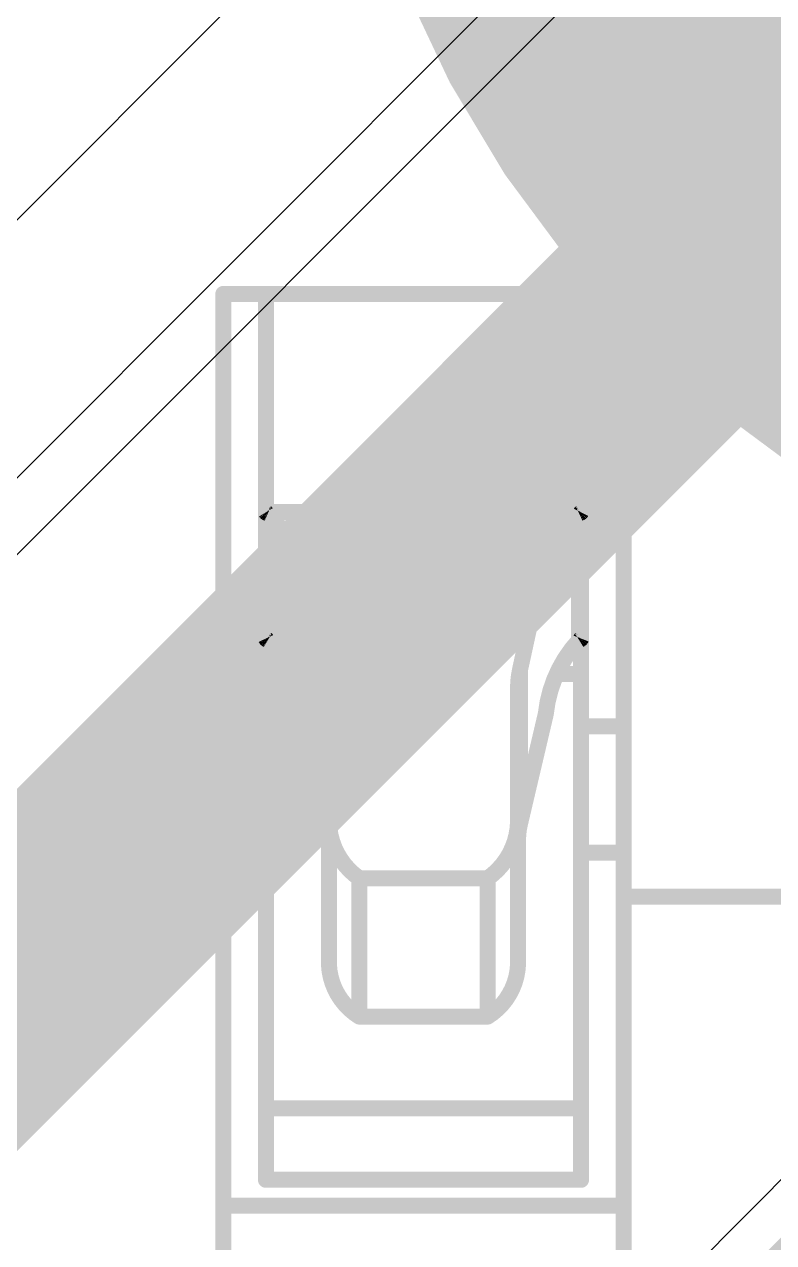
# Model space of a CAD drawing. Header units: inches. Extents: x -6 to 5433, y -4 to 5447.
# Drawn here: x 19.058 to 19.653, y 26.646 to 27.612 of the extents above; entities that cross this region are included whole.
import ezdxf

# ---------------------------------------------------------------- set-up
doc = ezdxf.new("R2010")
doc.units = ezdxf.units.IN
for name, color, linetype in [('Bottom Layer', 5, 'Continuous'), ('Ground', 16, 'Continuous'), ('Mechanical 4', 56, 'Continuous'), ('Top Solder', 216, 'Continuous')]:
    doc.layers.add(name, color=color, linetype=linetype)

# ---------------------------------------------------------------- blocks, each defined once
blk = doc.blocks.new('TL3340AF160QG_33')
at = {"layer": 'Top Solder'}
blk.add_line((0.7722387399999999, 1.95276216), (-5441.50524092, 5436.595934), dxfattribs=at)
blk = doc.blocks.new('WQFN_30_EP_2_5_4_5__43')
at = {"layer": 'Top Solder'}
for p in [(1.03027734, -1.94596512), (0.6841413799999999, -2.49757184)]:
    blk.add_line(p, (-5421.17972658, -5430.60739378), dxfattribs=at)

msp = doc.modelspace()

# ---------------------------------------------------------------- linework, layer by layer
at = {"layer": 'Bottom Layer'}
msp.add_lwpolyline([(20.88138064, 27.97254248, 0.2794, 0.2794, -0.9999999999999999), (19.43358064, 27.97254248, 0.2794, 0.2794, 0)], format="xyseb", dxfattribs=at)
at = {"layer": 'Ground'}
msp.add_line((21.34827836, 29.48724862), (18.32078886, 26.45975658), dxfattribs=at)
for points in [[(18.4855993, 26.29494614, 0.2032, 0.2032, 0), (21.5130888, 29.32243564, 0.2032, 0.2032, 0)], [(19.56059842, 26.40823014, 0.2032, 0.2032, 0), (21.77231358, 28.6199453, 0.2032, 0.2032, 0)]]:
    msp.add_lwpolyline(points, format="xyseb", dxfattribs=at)
at = {"layer": 'Mechanical 4'}
for points in [[(19.2161541, 27.39794622, 0.0127, 0.0127, 0), (19.5336541, 27.39794622, 0.0127, 0.0127, 0)], [(19.2161541, 26.5149457, 0.0127, 0.0127, 0), (19.2161541, 27.39794622, 0.0127, 0.0127, 0)], [(19.24990562, 26.69548128, 0.0127, 0.0127, 0), (19.24990562, 27.39794622, 0.0127, 0.0127, 0)], [(19.49990512, 26.69548128, 0.0127, 0.0127, 0), (19.49990512, 27.39794622, 0.0127, 0.0127, 0)], [(19.5336541, 26.5149457, 0.0127, 0.0127, 0), (19.5336541, 27.39794622, 0.0127, 0.0127, 0)], [(19.2499996, 27.224609, 0.0127, 0.0127, -0.03260548548673945), (19.24990308, 27.22474616, 0.0127, 0.0127, 0)], [(19.24990562, 27.22494682, 0.0127, 0.0127, 0), (19.49990512, 27.22494682, 0.0127, 0.0127, 0)], [(19.25007072, 27.22453788, 0.0127, 0.0127, -0.0282875940772214), (19.25000214, 27.224609, 0.0127, 0.0127, 0)], [(19.2501647, 27.22445914, 0.0127, 0.0127, -0.02675080192498933), (19.25007072, 27.22453788, 0.0127, 0.0127, 0)], [(19.25028916, 27.22437278, 0.0127, 0.0127, -0.02199381136069737), (19.2501647, 27.22445914, 0.0127, 0.0127, 0)], [(19.2504568, 27.22427626, 0.0127, 0.0127, -0.01668692776357022), (19.25028916, 27.22437278, 0.0127, 0.0127, 0)], [(19.25066, 27.22416958, 0.0127, 0.0127, -0.009375562077145636), (19.25045426, 27.22427626, 0.0127, 0.0127, 0)], [(19.25089876, 27.22405528, 0.0127, 0.0127, -0.005205298975739643), (19.25066, 27.22416704, 0.0127, 0.0127, 0)], [(19.25089876, 27.22405528, 0.0127, 0.0127, 0), (19.2511553, 27.2239359, 0.0127, 0.0127, 0)], [(19.2511553, 27.2239359, 0.0127, 0.0127, 0), (19.25142454, 27.22381652, 0.0127, 0.0127, 0)], [(19.25142454, 27.12343572, 0.0127, 0.0127, 0), (19.25142454, 27.22381652, 0.0127, 0.0127, 0)], [(19.25142454, 27.22381652, 0.0127, 0.0127, -0.1798941776662689), (19.29053292, 27.13571154, 0.0127, 0.0127, 0)], [(19.45927782, 27.13571154, 0.0127, 0.0127, -0.1798941776662689), (19.4983862, 27.22381652, 0.0127, 0.0127, 0)], [(19.4983862, 27.22381652, 0.0127, 0.0127, 0), (19.49889674, 27.22405274, 0.0127, 0.0127, 0)], [(19.4983862, 27.12343572, 0.0127, 0.0127, 0), (19.4983862, 27.22381652, 0.0127, 0.0127, 0)], [(19.49889674, 27.22405274, 0.0127, 0.0127, 0), (19.49913296, 27.2241645, 0.0127, 0.0127, 0)], [(19.49934378, 27.22427118, 0.0127, 0.0127, -0.007070259562371789), (19.49913296, 27.2241645, 0.0127, 0.0127, 0)], [(19.49951904, 27.22437024, 0.0127, 0.0127, -0.01220881842348069), (19.49934124, 27.22427118, 0.0127, 0.0127, 0)], [(19.49966128, 27.22446168, 0.0127, 0.0127, -0.02261982989244108), (19.49952158, 27.22437024, 0.0127, 0.0127, 0)], [(19.4997578, 27.22454042, 0.0127, 0.0127, -0.03188108950165384), (19.49965874, 27.22446168, 0.0127, 0.0127, 0)], [(19.49982384, 27.22461408, 0.0127, 0.0127, -0.03744577967501337), (19.4997578, 27.22454042, 0.0127, 0.0127, 0)], [(19.49986956, 27.22468012, 0.0127, 0.0127, -0.03268866420336872), (19.49982384, 27.22461154, 0.0127, 0.0127, 0)], [(19.49990258, 27.22474616, 0.0127, 0.0127, -0.01323434477442602), (19.49986702, 27.22468012, 0.0127, 0.0127, 0)], [(19.29053292, 27.13571154, 0.0127, 0.0127, 0), (19.45927782, 27.13571154, 0.0127, 0.0127, 0)], [(19.29053292, 27.13571154, 0.0127, 0.0127, 0), (19.2983866, 27.0996156, 0.0127, 0.0127, 0)], [(19.45142414, 27.0996156, 0.0127, 0.0127, 0), (19.45927782, 27.13571154, 0.0127, 0.0127, 0)], [(19.25000214, 27.1244949, 0.0127, 0.0127, -0.02859692926964293), (19.24990308, 27.12467778, 0.0127, 0.0127, 0)], [(19.2501647, 27.12429678, 0.0127, 0.0127, -0.05432141863867923), (19.25000468, 27.12449744, 0.0127, 0.0127, 0)], [(19.25028916, 27.1241774, 0.0127, 0.0127, -0.02338615137215273), (19.2501647, 27.12429424, 0.0127, 0.0127, 0)], [(19.25045426, 27.12405294, 0.0127, 0.0127, -0.01856230609774536), (19.25028916, 27.12417994, 0.0127, 0.0127, 0)], [(19.25066, 27.12390816, 0.0127, 0.0127, -0.01073692512704486), (19.25045426, 27.1240504, 0.0127, 0.0127, 0)], [(19.25089876, 27.12375576, 0.0127, 0.0127, -0.006054830986266861), (19.25066254, 27.12390816, 0.0127, 0.0127, 0)], [(19.25089876, 27.1237583, 0.0127, 0.0127, 0), (19.2511553, 27.12359828, 0.0127, 0.0127, 0)], [(19.2511553, 27.12359828, 0.0127, 0.0127, 0), (19.25142454, 27.12343572, 0.0127, 0.0127, 0)], [(19.25142454, 27.12343826, 0.0127, 0.0127, -0.1625908253546253), (19.27786594, 27.0649446, 0.0127, 0.0127, 0)], [(19.4719448, 27.0649446, 0.0127, 0.0127, -0.1625908253546254), (19.4983862, 27.12343826, 0.0127, 0.0127, 0)], [(19.4983862, 27.12343572, 0.0127, 0.0127, 0), (19.49889674, 27.12375322, 0.0127, 0.0127, 0)], [(19.49913296, 27.12390308, 0.0127, 0.0127, -0.0048206143812948), (19.49889674, 27.12375322, 0.0127, 0.0127, 0)], [(19.49934124, 27.12404532, 0.0127, 0.0127, -0.008119958930559744), (19.49913042, 27.12390308, 0.0127, 0.0127, 0)], [(19.49951904, 27.12418248, 0.0127, 0.0127, -0.0137291384438166), (19.49934124, 27.12404786, 0.0127, 0.0127, 0)], [(19.49965874, 27.12429932, 0.0127, 0.0127, -0.02446216599593952), (19.49952158, 27.12417994, 0.0127, 0.0127, 0)], [(19.4997578, 27.124406, 0.0127, 0.0127, -0.03231853515102139), (19.49965874, 27.12429932, 0.0127, 0.0127, 0)], [(19.49982384, 27.12450252, 0.0127, 0.0127, -0.03504147998906736), (19.4997578, 27.124406, 0.0127, 0.0127, 0)], [(19.49986956, 27.12459142, 0.0127, 0.0127, -0.02840446138821891), (19.49982384, 27.12450252, 0.0127, 0.0127, 0)], [(19.49990512, 27.12467524, 0.0127, 0.0127, -0.01102179309789766), (19.49986956, 27.12458888, 0.0127, 0.0127, 0)], [(19.2983866, 26.9776575, 0.0127, 0.0127, 0), (19.2983866, 27.0996156, 0.0127, 0.0127, 0)], [(19.2983866, 27.0996156, 0.0127, 0.0127, -0.05365795323520316), (19.29990552, 27.085544, 0.0127, 0.0127, 0)], [(19.44990522, 27.085544, 0.0127, 0.0127, -0.05365795323520318), (19.45142414, 27.0996156, 0.0127, 0.0127, 0)], [(19.45142414, 26.9776575, 0.0127, 0.0127, 0), (19.45142414, 27.0996156, 0.0127, 0.0127, 0)], [(19.24990562, 27.09661078, 0.0127, 0.0127, 0), (19.268567, 27.09661078, 0.0127, 0.0127, 0)], [(19.48124374, 27.09661078, 0.0127, 0.0127, 0), (19.49990512, 27.09661078, 0.0127, 0.0127, 0)], [(19.29990552, 26.86619468, 0.0127, 0.0127, 0), (19.29990552, 27.085544, 0.0127, 0.0127, 0)], [(19.44990522, 26.86619468, 0.0127, 0.0127, 0), (19.44990522, 27.085544, 0.0127, 0.0127, 0)], [(19.2778634, 27.06494714, 0.0127, 0.0127, 0), (19.2983866, 26.9776575, 0.0127, 0.0127, 0)], [(19.45142414, 26.9776575, 0.0127, 0.0127, 0), (19.4719448, 27.06494714, 0.0127, 0.0127, 0)], [(19.2161541, 27.05494462, 0.0127, 0.0127, 0), (19.24990562, 27.05494462, 0.0127, 0.0127, 0)], [(19.49990512, 27.05494462, 0.0127, 0.0127, 0), (19.5336541, 27.05494462, 0.0127, 0.0127, 0)], [(19.2983866, 26.9776575, 0.0127, 0.0127, -0.05786387190151768), (19.29990552, 26.96463492, 0.0127, 0.0127, 0)], [(19.3239136, 26.93460704, 0.0127, 0.0127, -0.2374801051855862), (19.29990552, 26.97917896, 0.0127, 0.0127, 0)], [(19.44990522, 26.97917896, 0.0127, 0.0127, -0.2374801051860468), (19.42589714, 26.93460704, 0.0127, 0.0127, 0)], [(19.44990522, 26.96463492, 0.0127, 0.0127, -0.05786387190108001), (19.45142414, 26.9776575, 0.0127, 0.0127, 0)], [(19.2161541, 26.95494482, 0.0127, 0.0127, 0), (19.24990562, 26.95494482, 0.0127, 0.0127, 0)], [(19.49990512, 26.95494482, 0.0127, 0.0127, 0), (19.5336541, 26.95494482, 0.0127, 0.0127, 0)], [(19.32391614, 26.93460704, 0.0127, 0.0127, 0), (19.4258946, 26.93460704, 0.0127, 0.0127, 0)], [(19.32391614, 26.82494508, 0.0127, 0.0127, 0), (19.32391614, 26.93460704, 0.0127, 0.0127, 0)], [(19.4258946, 26.82494508, 0.0127, 0.0127, 0), (19.4258946, 26.93460704, 0.0127, 0.0127, 0)], [(18.8986541, 26.91994615999999, 0.0127, 0.0127, 0), (19.2161541, 26.91994615999999, 0.0127, 0.0127, 0)], [(19.5336541, 26.91994615999999, 0.0127, 0.0127, 0), (19.8511541, 26.91994615999999, 0.0127, 0.0127, 0)], [(19.3239136, 26.82494762, 0.0127, 0.0127, -0.2473774779348601), (19.29990552, 26.86619722, 0.0127, 0.0127, 0)], [(19.44990522, 26.86619722, 0.0127, 0.0127, -0.2473774779353234), (19.42589714, 26.82494762, 0.0127, 0.0127, 0)], [(19.32391614, 26.82494508, 0.0127, 0.0127, 0), (19.4258946, 26.82494508, 0.0127, 0.0127, 0)], [(19.24990562, 26.75215376, 0.0127, 0.0127, 0), (19.49990512, 26.75215376, 0.0127, 0.0127, 0)], [(19.24990562, 26.69548128, 0.0127, 0.0127, 0), (19.49990512, 26.69548128, 0.0127, 0.0127, 0)], [(19.2161541, 26.67494538, 0.0127, 0.0127, 0), (19.5336541, 26.67494538, 0.0127, 0.0127, 0)]]:
    msp.add_lwpolyline(points, format="xyseb", dxfattribs=at)
for points in [[(19.2129791, 27.39794622, 0.00635, 0.00635, 1), (19.2193291, 27.39794622, 0.00635, 0.00635, 1)], [(19.2129791, 27.39794622, 0.00635, 0.00635, 1), (19.2193291, 27.39794622, 0.00635, 0.00635, 1)], [(19.24673062, 27.39794622, 0.00635, 0.00635, 1), (19.25308062, 27.39794622, 0.00635, 0.00635, 1)], [(19.49673012, 27.39794622, 0.00635, 0.00635, 1), (19.50308012, 27.39794622, 0.00635, 0.00635, 1)], [(19.5304791, 27.39794622, 0.00635, 0.00635, 1), (19.5368291, 27.39794622, 0.00635, 0.00635, 1)], [(19.5304791, 27.39794622, 0.00635, 0.00635, 1), (19.5368291, 27.39794622, 0.00635, 0.00635, 1)], [(19.24672808, 27.22474616, 0.00635, 0.00635, 1), (19.25307808, 27.22474616, 0.00635, 0.00635, 1)], [(19.24673062, 27.22494682, 0.00635, 0.00635, 1), (19.25308062, 27.22494682, 0.00635, 0.00635, 1)], [(19.2468246, 27.224609, 0.00635, 0.00635, 1), (19.2531746, 27.224609, 0.00635, 0.00635, 1)], [(19.24682714, 27.224609, 0.00635, 0.00635, 1), (19.25317714, 27.224609, 0.00635, 0.00635, 1)], [(19.24689572, 27.22453788, 0.00635, 0.00635, 1), (19.25324572, 27.22453788, 0.00635, 0.00635, 1)], [(19.24689572, 27.22453788, 0.00635, 0.00635, 1), (19.25324572, 27.22453788, 0.00635, 0.00635, 1)], [(19.2469897, 27.22445914, 0.00635, 0.00635, 1), (19.2533397, 27.22445914, 0.00635, 0.00635, 1)], [(19.2469897, 27.22445914, 0.00635, 0.00635, 1), (19.2533397, 27.22445914, 0.00635, 0.00635, 1)], [(19.24711416, 27.22437278, 0.00635, 0.00635, 1), (19.25346416, 27.22437278, 0.00635, 0.00635, 1)], [(19.24711416, 27.22437278, 0.00635, 0.00635, 1), (19.25346416, 27.22437278, 0.00635, 0.00635, 1)], [(19.24727926, 27.22427626, 0.00635, 0.00635, 1), (19.25362926, 27.22427626, 0.00635, 0.00635, 1)], [(19.2472818, 27.22427626, 0.00635, 0.00635, 1), (19.2536318, 27.22427626, 0.00635, 0.00635, 1)], [(19.247485, 27.22416958, 0.00635, 0.00635, 1), (19.253835, 27.22416958, 0.00635, 0.00635, 1)], [(19.247485, 27.22416704, 0.00635, 0.00635, 1), (19.253835, 27.22416704, 0.00635, 0.00635, 1)], [(19.24772376, 27.22405528, 0.00635, 0.00635, 1), (19.25407376, 27.22405528, 0.00635, 0.00635, 1)], [(19.24772376, 27.22405528, 0.00635, 0.00635, 1), (19.25407376, 27.22405528, 0.00635, 0.00635, 1)], [(19.2479803, 27.2239359, 0.00635, 0.00635, 1), (19.2543303, 27.2239359, 0.00635, 0.00635, 1)], [(19.2479803, 27.2239359, 0.00635, 0.00635, 1), (19.2543303, 27.2239359, 0.00635, 0.00635, 1)], [(19.24824954, 27.22381652, 0.00635, 0.00635, 1), (19.25459954, 27.22381652, 0.00635, 0.00635, 1)], [(19.24824954, 27.22381652, 0.00635, 0.00635, 1), (19.25459954, 27.22381652, 0.00635, 0.00635, 1)], [(19.24824954, 27.22381652, 0.00635, 0.00635, 1), (19.25459954, 27.22381652, 0.00635, 0.00635, 1)], [(19.4952112, 27.22381652, 0.00635, 0.00635, 1), (19.5015612, 27.22381652, 0.00635, 0.00635, 1)], [(19.4952112, 27.22381652, 0.00635, 0.00635, 1), (19.5015612, 27.22381652, 0.00635, 0.00635, 1)], [(19.4952112, 27.22381652, 0.00635, 0.00635, 1), (19.5015612, 27.22381652, 0.00635, 0.00635, 1)], [(19.49572174, 27.22405274, 0.00635, 0.00635, 1), (19.50207174, 27.22405274, 0.00635, 0.00635, 1)], [(19.49572174, 27.22405274, 0.00635, 0.00635, 1), (19.50207174, 27.22405274, 0.00635, 0.00635, 1)], [(19.49595796, 27.2241645, 0.00635, 0.00635, 1), (19.50230796, 27.2241645, 0.00635, 0.00635, 1)], [(19.49595796, 27.2241645, 0.00635, 0.00635, 1), (19.50230796, 27.2241645, 0.00635, 0.00635, 1)], [(19.49616624, 27.22427118, 0.00635, 0.00635, 1), (19.50251624, 27.22427118, 0.00635, 0.00635, 1)], [(19.49616878, 27.22427118, 0.00635, 0.00635, 1), (19.50251878, 27.22427118, 0.00635, 0.00635, 1)], [(19.49634404, 27.22437024, 0.00635, 0.00635, 1), (19.50269404, 27.22437024, 0.00635, 0.00635, 1)], [(19.49634658, 27.22437024, 0.00635, 0.00635, 1), (19.50269658, 27.22437024, 0.00635, 0.00635, 1)], [(19.49648374, 27.22446168, 0.00635, 0.00635, 1), (19.50283374, 27.22446168, 0.00635, 0.00635, 1)], [(19.49648628, 27.22446168, 0.00635, 0.00635, 1), (19.50283628, 27.22446168, 0.00635, 0.00635, 1)], [(19.4965828, 27.22454042, 0.00635, 0.00635, 1), (19.5029328, 27.22454042, 0.00635, 0.00635, 1)], [(19.4965828, 27.22454042, 0.00635, 0.00635, 1), (19.5029328, 27.22454042, 0.00635, 0.00635, 1)], [(19.49664884, 27.22461408, 0.00635, 0.00635, 1), (19.50299884, 27.22461408, 0.00635, 0.00635, 1)], [(19.49664884, 27.22461154, 0.00635, 0.00635, 1), (19.50299884, 27.22461154, 0.00635, 0.00635, 1)], [(19.49669202, 27.22468012, 0.00635, 0.00635, 1), (19.50304202, 27.22468012, 0.00635, 0.00635, 1)], [(19.49669456, 27.22468012, 0.00635, 0.00635, 1), (19.50304456, 27.22468012, 0.00635, 0.00635, 1)], [(19.49672758, 27.22474616, 0.00635, 0.00635, 1), (19.50307758, 27.22474616, 0.00635, 0.00635, 1)], [(19.49673012, 27.22494682, 0.00635, 0.00635, 1), (19.50308012, 27.22494682, 0.00635, 0.00635, 1)], [(19.28735792, 27.13571154, 0.00635, 0.00635, 1), (19.29370792, 27.13571154, 0.00635, 0.00635, 1)], [(19.28735792, 27.13571154, 0.00635, 0.00635, 1), (19.29370792, 27.13571154, 0.00635, 0.00635, 1)], [(19.28735792, 27.13571154, 0.00635, 0.00635, 1), (19.29370792, 27.13571154, 0.00635, 0.00635, 1)], [(19.45610282, 27.13571154, 0.00635, 0.00635, 1), (19.46245282, 27.13571154, 0.00635, 0.00635, 1)], [(19.45610282, 27.13571154, 0.00635, 0.00635, 1), (19.46245282, 27.13571154, 0.00635, 0.00635, 1)], [(19.45610282, 27.13571154, 0.00635, 0.00635, 1), (19.46245282, 27.13571154, 0.00635, 0.00635, 1)], [(19.24672808, 27.12467778, 0.00635, 0.00635, 1), (19.25307808, 27.12467778, 0.00635, 0.00635, 1)], [(19.24682714, 27.1244949, 0.00635, 0.00635, 1), (19.25317714, 27.1244949, 0.00635, 0.00635, 1)], [(19.24682968, 27.12449744, 0.00635, 0.00635, 1), (19.25317968, 27.12449744, 0.00635, 0.00635, 1)], [(19.2469897, 27.12429678, 0.00635, 0.00635, 1), (19.2533397, 27.12429678, 0.00635, 0.00635, 1)], [(19.2469897, 27.12429424, 0.00635, 0.00635, 1), (19.2533397, 27.12429424, 0.00635, 0.00635, 1)], [(19.24711416, 27.12417994, 0.00635, 0.00635, 1), (19.25346416, 27.12417994, 0.00635, 0.00635, 1)], [(19.24711416, 27.1241774, 0.00635, 0.00635, 1), (19.25346416, 27.1241774, 0.00635, 0.00635, 1)], [(19.24727926, 27.12405294, 0.00635, 0.00635, 1), (19.25362926, 27.12405294, 0.00635, 0.00635, 1)], [(19.24727926, 27.1240504, 0.00635, 0.00635, 1), (19.25362926, 27.1240504, 0.00635, 0.00635, 1)], [(19.247485, 27.12390816, 0.00635, 0.00635, 1), (19.253835, 27.12390816, 0.00635, 0.00635, 1)], [(19.24748754, 27.12390816, 0.00635, 0.00635, 1), (19.25383754, 27.12390816, 0.00635, 0.00635, 1)], [(19.24772376, 27.1237583, 0.00635, 0.00635, 1), (19.25407376, 27.1237583, 0.00635, 0.00635, 1)], [(19.24772376, 27.12375576, 0.00635, 0.00635, 1), (19.25407376, 27.12375576, 0.00635, 0.00635, 1)], [(19.2479803, 27.12359828, 0.00635, 0.00635, 1), (19.2543303, 27.12359828, 0.00635, 0.00635, 1)], [(19.2479803, 27.12359828, 0.00635, 0.00635, 1), (19.2543303, 27.12359828, 0.00635, 0.00635, 1)], [(19.24824954, 27.12343826, 0.00635, 0.00635, 1), (19.25459954, 27.12343826, 0.00635, 0.00635, 1)], [(19.24824954, 27.12343572, 0.00635, 0.00635, 1), (19.25459954, 27.12343572, 0.00635, 0.00635, 1)], [(19.24824954, 27.12343572, 0.00635, 0.00635, 1), (19.25459954, 27.12343572, 0.00635, 0.00635, 1)], [(19.4952112, 27.12343826, 0.00635, 0.00635, 1), (19.5015612, 27.12343826, 0.00635, 0.00635, 1)], [(19.4952112, 27.12343572, 0.00635, 0.00635, 1), (19.5015612, 27.12343572, 0.00635, 0.00635, 1)], [(19.4952112, 27.12343572, 0.00635, 0.00635, 1), (19.5015612, 27.12343572, 0.00635, 0.00635, 1)], [(19.49572174, 27.12375322, 0.00635, 0.00635, 1), (19.50207174, 27.12375322, 0.00635, 0.00635, 1)], [(19.49572174, 27.12375322, 0.00635, 0.00635, 1), (19.50207174, 27.12375322, 0.00635, 0.00635, 1)], [(19.49595542, 27.12390308, 0.00635, 0.00635, 1), (19.50230542, 27.12390308, 0.00635, 0.00635, 1)], [(19.49595796, 27.12390308, 0.00635, 0.00635, 1), (19.50230796, 27.12390308, 0.00635, 0.00635, 1)], [(19.49616624, 27.12404786, 0.00635, 0.00635, 1), (19.50251624, 27.12404786, 0.00635, 0.00635, 1)], [(19.49616624, 27.12404532, 0.00635, 0.00635, 1), (19.50251624, 27.12404532, 0.00635, 0.00635, 1)], [(19.49634404, 27.12418248, 0.00635, 0.00635, 1), (19.50269404, 27.12418248, 0.00635, 0.00635, 1)], [(19.49634658, 27.12417994, 0.00635, 0.00635, 1), (19.50269658, 27.12417994, 0.00635, 0.00635, 1)], [(19.49648374, 27.12429932, 0.00635, 0.00635, 1), (19.50283374, 27.12429932, 0.00635, 0.00635, 1)], [(19.49648374, 27.12429932, 0.00635, 0.00635, 1), (19.50283374, 27.12429932, 0.00635, 0.00635, 1)], [(19.4965828, 27.124406, 0.00635, 0.00635, 1), (19.5029328, 27.124406, 0.00635, 0.00635, 1)], [(19.4965828, 27.124406, 0.00635, 0.00635, 1), (19.5029328, 27.124406, 0.00635, 0.00635, 1)], [(19.49664884, 27.12450252, 0.00635, 0.00635, 1), (19.50299884, 27.12450252, 0.00635, 0.00635, 1)], [(19.49664884, 27.12450252, 0.00635, 0.00635, 1), (19.50299884, 27.12450252, 0.00635, 0.00635, 1)], [(19.49669456, 27.12459142, 0.00635, 0.00635, 1), (19.50304456, 27.12459142, 0.00635, 0.00635, 1)], [(19.49669456, 27.12458888, 0.00635, 0.00635, 1), (19.50304456, 27.12458888, 0.00635, 0.00635, 1)], [(19.49673012, 27.12467524, 0.00635, 0.00635, 1), (19.50308012, 27.12467524, 0.00635, 0.00635, 1)], [(19.2952116, 27.0996156, 0.00635, 0.00635, 1), (19.3015616, 27.0996156, 0.00635, 0.00635, 1)], [(19.2952116, 27.0996156, 0.00635, 0.00635, 1), (19.3015616, 27.0996156, 0.00635, 0.00635, 1)], [(19.2952116, 27.0996156, 0.00635, 0.00635, 1), (19.3015616, 27.0996156, 0.00635, 0.00635, 1)], [(19.44824914, 27.0996156, 0.00635, 0.00635, 1), (19.45459914, 27.0996156, 0.00635, 0.00635, 1)], [(19.44824914, 27.0996156, 0.00635, 0.00635, 1), (19.45459914, 27.0996156, 0.00635, 0.00635, 1)], [(19.44824914, 27.0996156, 0.00635, 0.00635, 1), (19.45459914, 27.0996156, 0.00635, 0.00635, 1)], [(19.24673062, 27.09661078, 0.00635, 0.00635, 1), (19.25308062, 27.09661078, 0.00635, 0.00635, 1)], [(19.265392, 27.09661078, 0.00635, 0.00635, 1), (19.271742, 27.09661078, 0.00635, 0.00635, 1)], [(19.47806874, 27.09661078, 0.00635, 0.00635, 1), (19.48441874, 27.09661078, 0.00635, 0.00635, 1)], [(19.49673012, 27.09661078, 0.00635, 0.00635, 1), (19.50308012, 27.09661078, 0.00635, 0.00635, 1)], [(19.29673052, 27.085544, 0.00635, 0.00635, 1), (19.30308052, 27.085544, 0.00635, 0.00635, 1)], [(19.29673052, 27.085544, 0.00635, 0.00635, 1), (19.30308052, 27.085544, 0.00635, 0.00635, 1)], [(19.44673022, 27.085544, 0.00635, 0.00635, 1), (19.45308022, 27.085544, 0.00635, 0.00635, 1)], [(19.44673022, 27.085544, 0.00635, 0.00635, 1), (19.45308022, 27.085544, 0.00635, 0.00635, 1)], [(19.2746884, 27.06494714, 0.00635, 0.00635, 1), (19.2810384, 27.06494714, 0.00635, 0.00635, 1)], [(19.27469094, 27.0649446, 0.00635, 0.00635, 1), (19.28104094, 27.0649446, 0.00635, 0.00635, 1)], [(19.4687698, 27.06494714, 0.00635, 0.00635, 1), (19.4751198, 27.06494714, 0.00635, 0.00635, 1)], [(19.4687698, 27.0649446, 0.00635, 0.00635, 1), (19.4751198, 27.0649446, 0.00635, 0.00635, 1)], [(19.2129791, 27.05494462, 0.00635, 0.00635, 1), (19.2193291, 27.05494462, 0.00635, 0.00635, 1)], [(19.24673062, 27.05494462, 0.00635, 0.00635, 1), (19.25308062, 27.05494462, 0.00635, 0.00635, 1)], [(19.49673012, 27.05494462, 0.00635, 0.00635, 1), (19.50308012, 27.05494462, 0.00635, 0.00635, 1)], [(19.5304791, 27.05494462, 0.00635, 0.00635, 1), (19.5368291, 27.05494462, 0.00635, 0.00635, 1)], [(19.2952116, 26.9776575, 0.00635, 0.00635, 1), (19.3015616, 26.9776575, 0.00635, 0.00635, 1)], [(19.2952116, 26.9776575, 0.00635, 0.00635, 1), (19.3015616, 26.9776575, 0.00635, 0.00635, 1)], [(19.2952116, 26.9776575, 0.00635, 0.00635, 1), (19.3015616, 26.9776575, 0.00635, 0.00635, 1)], [(19.29673052, 26.97917896, 0.00635, 0.00635, 1), (19.30308052, 26.97917896, 0.00635, 0.00635, 1)], [(19.44673022, 26.97917896, 0.00635, 0.00635, 1), (19.45308022, 26.97917896, 0.00635, 0.00635, 1)], [(19.44824914, 26.9776575, 0.00635, 0.00635, 1), (19.45459914, 26.9776575, 0.00635, 0.00635, 1)], [(19.44824914, 26.9776575, 0.00635, 0.00635, 1), (19.45459914, 26.9776575, 0.00635, 0.00635, 1)], [(19.44824914, 26.9776575, 0.00635, 0.00635, 1), (19.45459914, 26.9776575, 0.00635, 0.00635, 1)], [(19.29673052, 26.96463492, 0.00635, 0.00635, 1), (19.30308052, 26.96463492, 0.00635, 0.00635, 1)], [(19.44673022, 26.96463492, 0.00635, 0.00635, 1), (19.45308022, 26.96463492, 0.00635, 0.00635, 1)], [(19.2129791, 26.95494482, 0.00635, 0.00635, 1), (19.2193291, 26.95494482, 0.00635, 0.00635, 1)], [(19.24673062, 26.95494482, 0.00635, 0.00635, 1), (19.25308062, 26.95494482, 0.00635, 0.00635, 1)], [(19.49673012, 26.95494482, 0.00635, 0.00635, 1), (19.50308012, 26.95494482, 0.00635, 0.00635, 1)], [(19.5304791, 26.95494482, 0.00635, 0.00635, 1), (19.5368291, 26.95494482, 0.00635, 0.00635, 1)], [(19.3207386, 26.93460704, 0.00635, 0.00635, 1), (19.3270886, 26.93460704, 0.00635, 0.00635, 1)], [(19.32074114, 26.93460704, 0.00635, 0.00635, 1), (19.32709114, 26.93460704, 0.00635, 0.00635, 1)], [(19.32074114, 26.93460704, 0.00635, 0.00635, 1), (19.32709114, 26.93460704, 0.00635, 0.00635, 1)], [(19.4227196, 26.93460704, 0.00635, 0.00635, 1), (19.4290696, 26.93460704, 0.00635, 0.00635, 1)], [(19.4227196, 26.93460704, 0.00635, 0.00635, 1), (19.4290696, 26.93460704, 0.00635, 0.00635, 1)], [(19.42272214, 26.93460704, 0.00635, 0.00635, 1), (19.42907214, 26.93460704, 0.00635, 0.00635, 1)], [(19.2129791, 26.91994615999999, 0.00635, 0.00635, 1), (19.2193291, 26.91994615999999, 0.00635, 0.00635, 1)], [(19.5304791, 26.91994615999999, 0.00635, 0.00635, 1), (19.5368291, 26.91994615999999, 0.00635, 0.00635, 1)], [(19.29673052, 26.86619722, 0.00635, 0.00635, 1), (19.30308052, 26.86619722, 0.00635, 0.00635, 1)], [(19.29673052, 26.86619468, 0.00635, 0.00635, 1), (19.30308052, 26.86619468, 0.00635, 0.00635, 1)], [(19.44673022, 26.86619722, 0.00635, 0.00635, 1), (19.45308022, 26.86619722, 0.00635, 0.00635, 1)], [(19.44673022, 26.86619468, 0.00635, 0.00635, 1), (19.45308022, 26.86619468, 0.00635, 0.00635, 1)], [(19.3207386, 26.82494762, 0.00635, 0.00635, 1), (19.3270886, 26.82494762, 0.00635, 0.00635, 1)], [(19.32074114, 26.82494508, 0.00635, 0.00635, 1), (19.32709114, 26.82494508, 0.00635, 0.00635, 1)], [(19.32074114, 26.82494508, 0.00635, 0.00635, 1), (19.32709114, 26.82494508, 0.00635, 0.00635, 1)], [(19.4227196, 26.82494508, 0.00635, 0.00635, 1), (19.4290696, 26.82494508, 0.00635, 0.00635, 1)], [(19.4227196, 26.82494508, 0.00635, 0.00635, 1), (19.4290696, 26.82494508, 0.00635, 0.00635, 1)], [(19.42272214, 26.82494762, 0.00635, 0.00635, 1), (19.42907214, 26.82494762, 0.00635, 0.00635, 1)], [(19.24673062, 26.75215376, 0.00635, 0.00635, 1), (19.25308062, 26.75215376, 0.00635, 0.00635, 1)], [(19.49673012, 26.75215376, 0.00635, 0.00635, 1), (19.50308012, 26.75215376, 0.00635, 0.00635, 1)], [(19.24673062, 26.69548128, 0.00635, 0.00635, 1), (19.25308062, 26.69548128, 0.00635, 0.00635, 1)], [(19.24673062, 26.69548128, 0.00635, 0.00635, 1), (19.25308062, 26.69548128, 0.00635, 0.00635, 1)], [(19.49673012, 26.69548128, 0.00635, 0.00635, 1), (19.50308012, 26.69548128, 0.00635, 0.00635, 1)], [(19.49673012, 26.69548128, 0.00635, 0.00635, 1), (19.50308012, 26.69548128, 0.00635, 0.00635, 1)], [(19.2129791, 26.67494538, 0.00635, 0.00635, 1), (19.2193291, 26.67494538, 0.00635, 0.00635, 1)], [(19.5304791, 26.67494538, 0.00635, 0.00635, 1), (19.5368291, 26.67494538, 0.00635, 0.00635, 1)]]:
    msp.add_lwpolyline(points, format="xyseb", close=True, dxfattribs=at)

# ---------------------------------------------------------------- block references
for name, p, rotation in [('TL3340AF160QG_33', (-3.743799979999999, 5.98786712), 270), ('WQFN_30_EP_2_5_4_5__43', (11.67240744, 16.88571426), 180)]:
    msp.add_blockref(name, p, dxfattribs=dict(rotation=rotation))

doc.saveas('drawing.dxf')
